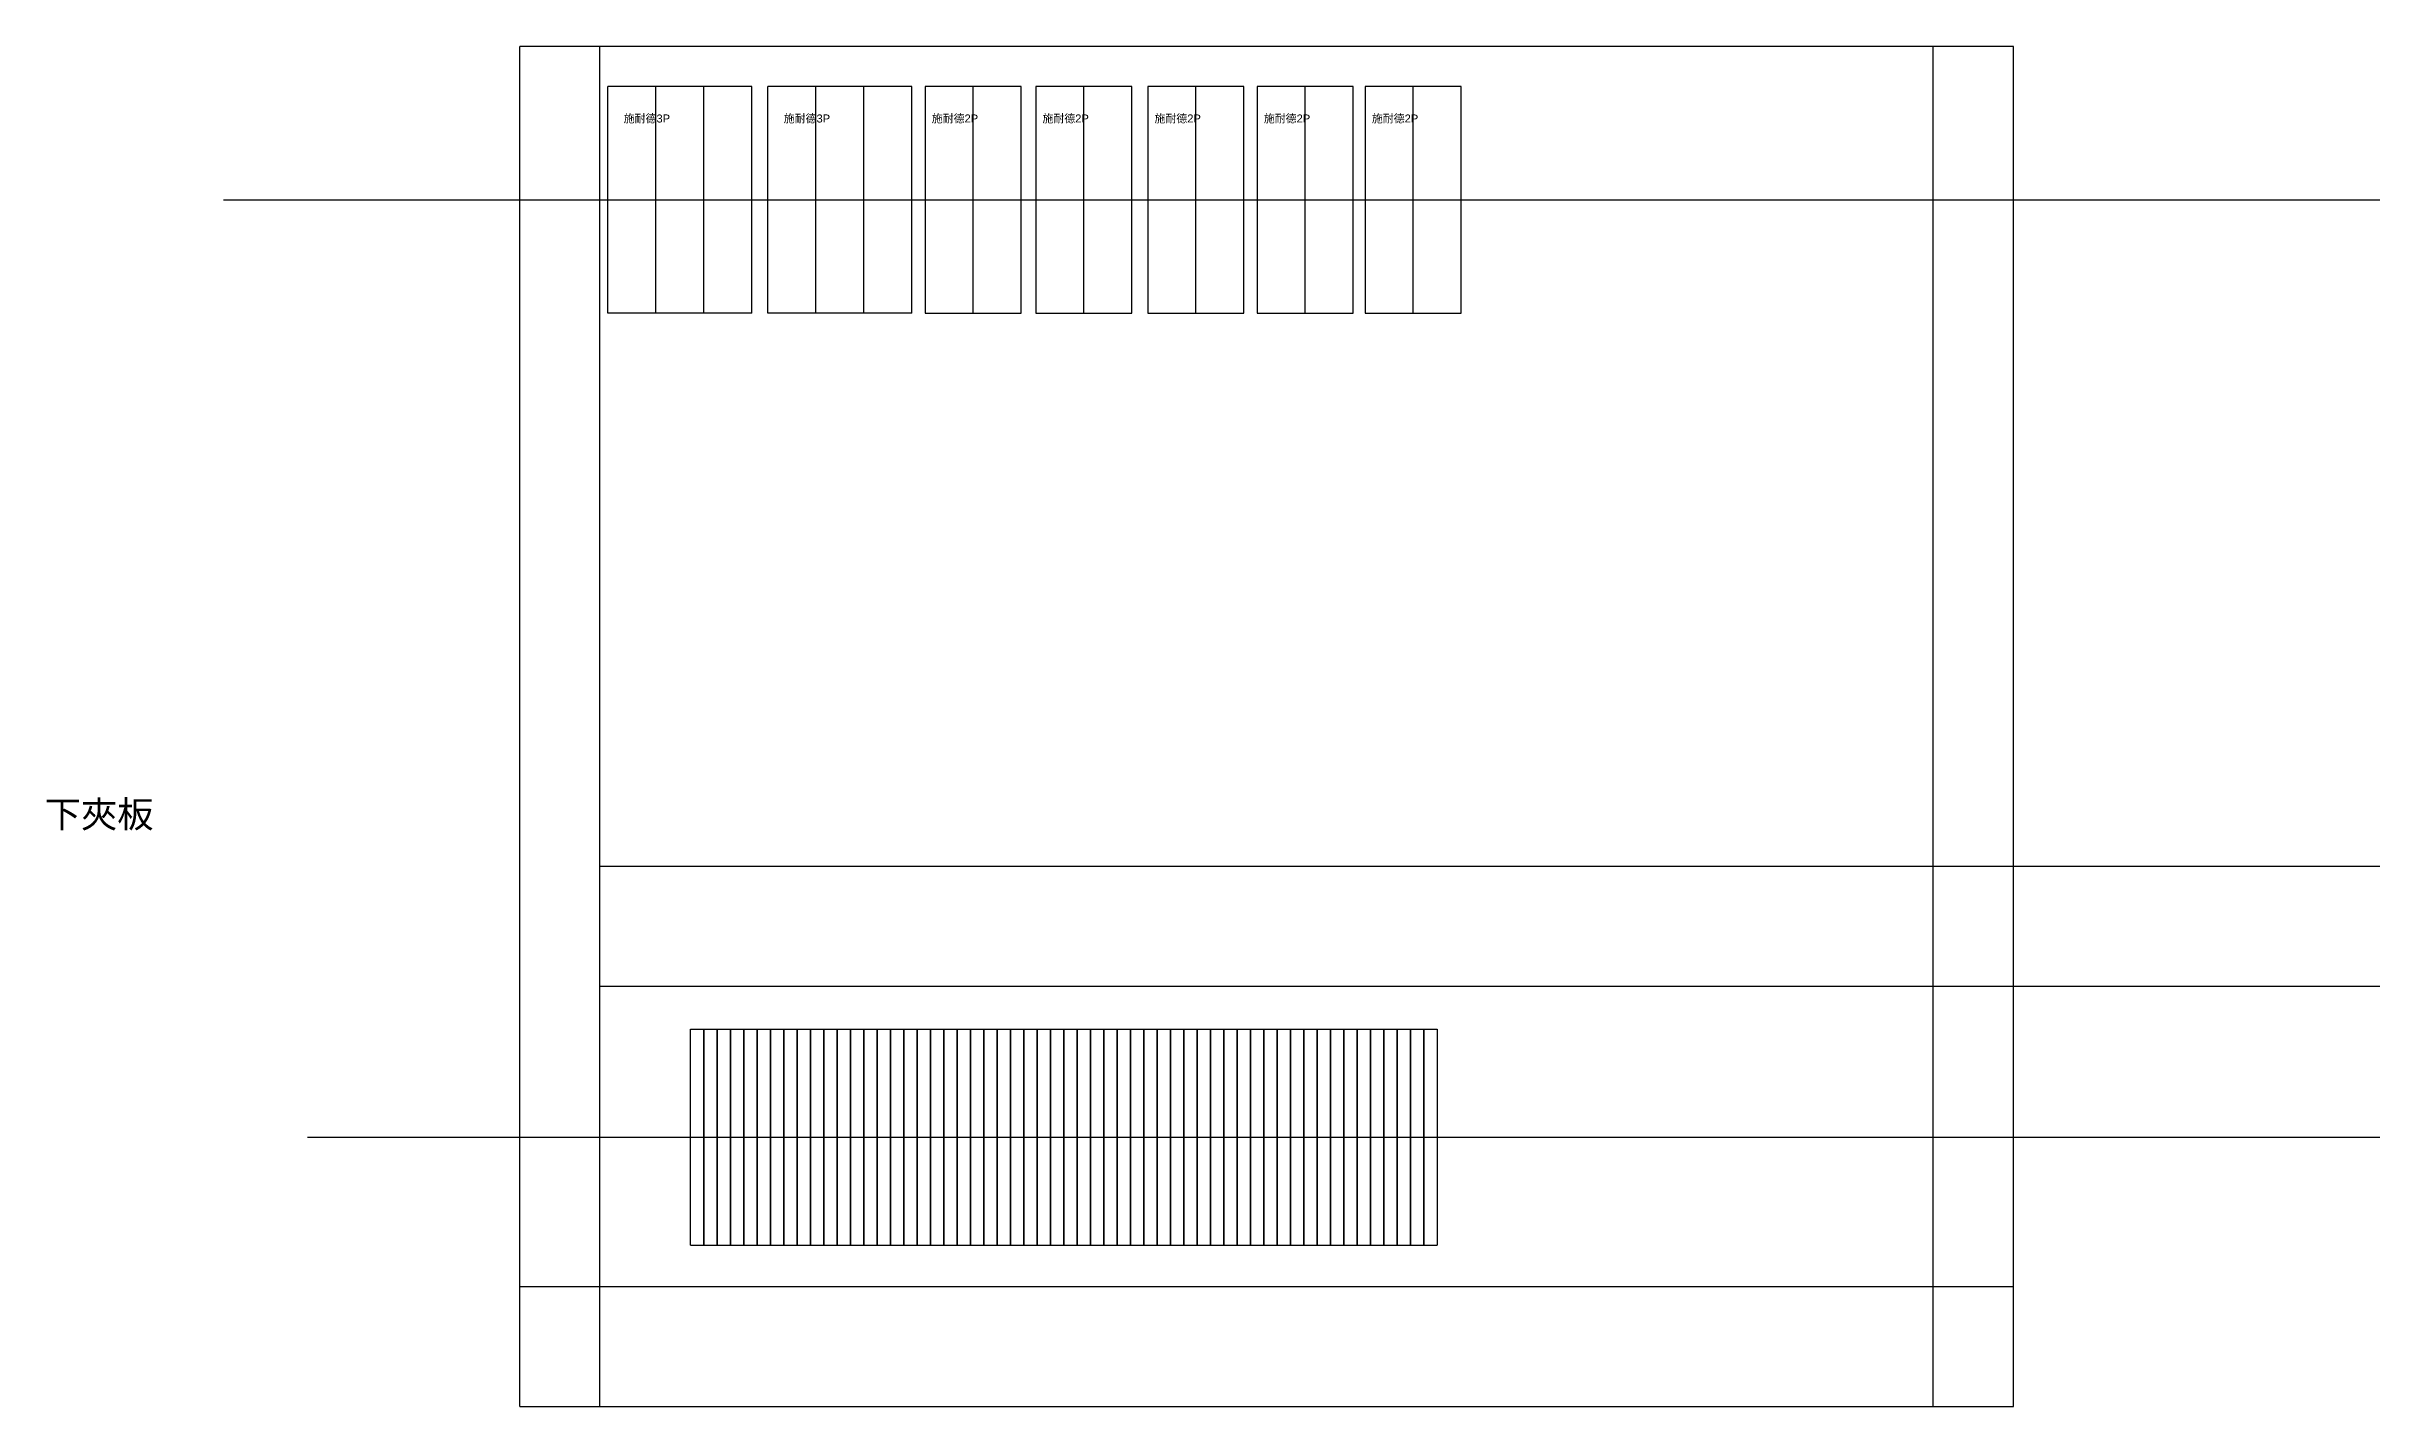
# Model space of a CAD drawing. Header units: millimetres. Extents: x -1938 to 2299, y -1655 to 1008.
# Drawn here: x 378 to 1249, y -1655 to -1145 of the extents above; entities that cross this region are included whole.
import ezdxf

# ---------------------------------------------------------------- set-up
doc = ezdxf.new("R2010")
doc.units = ezdxf.units.MM
doc.styles.add('註記', font='arial.ttf', dxfattribs={"height": 3})

msp = doc.modelspace()

# ---------------------------------------------------------------- linework, layer by layer
for p, q in [((1115, -1145), (555, -1145)), ((555, -1655), (555, -1145)), ((585, -1655), (585, -1145)), ((1085, -1655), (1085, -1145)), ((1115, -1655), (1115, -1145)), ((588, -1245), (588, -1160)), ((642, -1160), (588, -1160)), ((606, -1245), (606, -1160)), ((624, -1245), (624, -1160)), ((642, -1245), (642, -1160)), ((648, -1245), (648, -1160)), ((702, -1160), (648, -1160)), ((666, -1245), (666, -1160)), ((684, -1245), (684, -1160)), ((702, -1245), (702, -1160)), ((743, -1160), (707, -1160)), ((707, -1160), (707, -1245)), ((725, -1245), (725, -1160)), ((743, -1245), (743, -1160)), ((784.5, -1160), (748.5, -1160)), ((748.5, -1160), (748.5, -1245)), ((766.5, -1245), (766.5, -1160)), ((784.5, -1245), (784.5, -1160)), ((826.5, -1160), (790.5, -1160)), ((790.5, -1160), (790.5, -1245)), ((808.5, -1245), (808.5, -1160)), ((826.5, -1245), (826.5, -1160)), ((867.5, -1160), (831.5, -1160)), ((831.5, -1160), (831.5, -1245)), ((849.5, -1245), (849.5, -1160)), ((867.5, -1245), (867.5, -1160)), ((908, -1160), (872, -1160)), ((872, -1160), (872, -1245)), ((890, -1245), (890, -1160)), ((908, -1245), (908, -1160)), ((444, -1202.5), (2267.5, -1202.5)), ((642, -1245), (588, -1245)), ((702, -1245), (648, -1245)), ((707, -1245), (743, -1245)), ((748.5, -1245), (784.5, -1245)), ((790.5, -1245), (826.5, -1245)), ((831.5, -1245), (867.5, -1245)), ((872, -1245), (908, -1245)), ((2069.5, -1452.5), (585, -1452.5)), ((2069.5, -1497.5), (585, -1497.5)), ((619, -1594.5), (619, -1513.5)), ((619, -1513.5), (624, -1513.5)), ((624, -1513.5), (624, -1594.5)), ((624, -1594.5), (624, -1513.5)), ((624, -1513.5), (629, -1513.5)), ((629, -1513.5), (629, -1594.5)), ((629, -1594.5), (629, -1513.5)), ((629, -1513.5), (634, -1513.5)), ((634, -1513.5), (634, -1594.5)), ((634, -1594.5), (634, -1513.5)), ((634, -1513.5), (639, -1513.5)), ((639, -1513.5), (639, -1594.5)), ((639, -1594.5), (639, -1513.5)), ((639, -1513.5), (644, -1513.5)), ((644, -1513.5), (644, -1594.5)), ((644, -1594.5), (644, -1513.5)), ((644, -1513.5), (649, -1513.5)), ((649, -1513.5), (649, -1594.5)), ((649, -1594.5), (649, -1513.5)), ((649, -1513.5), (654, -1513.5)), ((654, -1513.5), (654, -1594.5)), ((654, -1594.5), (654, -1513.5)), ((654, -1513.5), (659, -1513.5)), ((659, -1513.5), (659, -1594.5)), ((659, -1594.5), (659, -1513.5)), ((659, -1513.5), (664, -1513.5)), ((664, -1513.5), (664, -1594.5)), ((664, -1594.5), (664, -1513.5)), ((664, -1513.5), (669, -1513.5)), ((669, -1513.5), (669, -1594.5)), ((669, -1594.5), (669, -1513.5)), ((669, -1513.5), (674, -1513.5)), ((674, -1513.5), (674, -1594.5)), ((674, -1594.5), (674, -1513.5)), ((674, -1513.5), (679, -1513.5)), ((679, -1513.5), (679, -1594.5)), ((679, -1594.5), (679, -1513.5)), ((679, -1513.5), (684, -1513.5)), ((684, -1513.5), (684, -1594.5)), ((684, -1594.5), (684, -1513.5)), ((684, -1513.5), (689, -1513.5)), ((689, -1513.5), (689, -1594.5)), ((689, -1594.5), (689, -1513.5)), ((689, -1513.5), (694, -1513.5)), ((694, -1513.5), (694, -1594.5)), ((694, -1594.5), (694, -1513.5)), ((694, -1513.5), (699, -1513.5)), ((699, -1513.5), (699, -1594.5)), ((699, -1594.5), (699, -1513.5)), ((699, -1513.5), (704, -1513.5)), ((704, -1513.5), (704, -1594.5)), ((704, -1594.5), (704, -1513.5)), ((704, -1513.5), (709, -1513.5)), ((709, -1513.5), (709, -1594.5)), ((709, -1594.5), (709, -1513.5)), ((709, -1513.5), (714, -1513.5)), ((714, -1513.5), (714, -1594.5)), ((714, -1594.5), (714, -1513.5)), ((714, -1513.5), (719, -1513.5)), ((719, -1513.5), (719, -1594.5)), ((719, -1594.5), (719, -1513.5)), ((719, -1513.5), (724, -1513.5)), ((724, -1513.5), (724, -1594.5)), ((724, -1594.5), (724, -1513.5)), ((724, -1513.5), (729, -1513.5)), ((729, -1513.5), (729, -1594.5)), ((729, -1594.5), (729, -1513.5)), ((729, -1513.5), (734, -1513.5)), ((734, -1513.5), (734, -1594.5)), ((734, -1594.5), (734, -1513.5)), ((734, -1513.5), (739, -1513.5)), ((739, -1513.5), (739, -1594.5)), ((739, -1594.5), (739, -1513.5)), ((739, -1513.5), (744, -1513.5)), ((744, -1513.5), (744, -1594.5)), ((744, -1594.5), (744, -1513.5)), ((744, -1513.5), (749, -1513.5)), ((749, -1513.5), (749, -1594.5)), ((749, -1594.5), (749, -1513.5)), ((749, -1513.5), (754, -1513.5)), ((754, -1513.5), (754, -1594.5)), ((754, -1594.5), (754, -1513.5)), ((754, -1513.5), (759, -1513.5)), ((759, -1513.5), (759, -1594.5)), ((759, -1594.5), (759, -1513.5)), ((759, -1513.5), (764, -1513.5)), ((764, -1513.5), (764, -1594.5)), ((764, -1594.5), (764, -1513.5)), ((764, -1513.5), (769, -1513.5)), ((769, -1513.5), (769, -1594.5)), ((769, -1594.5), (769, -1513.5)), ((769, -1513.5), (774, -1513.5)), ((774, -1513.5), (774, -1594.5)), ((774, -1594.5), (774, -1513.5)), ((774, -1513.5), (779, -1513.5)), ((779, -1513.5), (779, -1594.5)), ((779, -1594.5), (779, -1513.5)), ((779, -1513.5), (784, -1513.5)), ((784, -1513.5), (784, -1594.5)), ((784, -1594.5), (784, -1513.5)), ((784, -1513.5), (789, -1513.5)), ((789, -1513.5), (789, -1594.5)), ((789, -1594.5), (789, -1513.5)), ((789, -1513.5), (794, -1513.5)), ((794, -1513.5), (794, -1594.5)), ((794, -1594.5), (794, -1513.5)), ((794, -1513.5), (799, -1513.5)), ((799, -1513.5), (799, -1594.5)), ((799, -1594.5), (799, -1513.5)), ((799, -1513.5), (804, -1513.5)), ((804, -1513.5), (804, -1594.5)), ((804, -1594.5), (804, -1513.5)), ((804, -1513.5), (809, -1513.5)), ((809, -1513.5), (809, -1594.5)), ((809, -1594.5), (809, -1513.5)), ((809, -1513.5), (814, -1513.5)), ((814, -1513.5), (814, -1594.5)), ((814, -1594.5), (814, -1513.5)), ((814, -1513.5), (819, -1513.5)), ((819, -1513.5), (819, -1594.5)), ((819, -1594.5), (819, -1513.5)), ((819, -1513.5), (824, -1513.5)), ((824, -1513.5), (824, -1594.5)), ((824, -1594.5), (824, -1513.5)), ((824, -1513.5), (829, -1513.5)), ((829, -1513.5), (829, -1594.5)), ((829, -1594.5), (829, -1513.5)), ((829, -1513.5), (834, -1513.5)), ((834, -1513.5), (834, -1594.5)), ((834, -1594.5), (834, -1513.5)), ((834, -1513.5), (839, -1513.5)), ((839, -1513.5), (839, -1594.5)), ((839, -1594.5), (839, -1513.5)), ((839, -1513.5), (844, -1513.5)), ((844, -1513.5), (844, -1594.5)), ((844, -1594.5), (844, -1513.5)), ((844, -1513.5), (849, -1513.5)), ((849, -1513.5), (849, -1594.5)), ((849, -1594.5), (849, -1513.5)), ((849, -1513.5), (854, -1513.5)), ((854, -1513.5), (854, -1594.5)), ((854, -1594.5), (854, -1513.5)), ((854, -1513.5), (859, -1513.5)), ((859, -1513.5), (859, -1594.5)), ((859, -1594.5), (859, -1513.5)), ((859, -1513.5), (864, -1513.5)), ((864, -1513.5), (864, -1594.5)), ((864, -1594.5), (864, -1513.5)), ((864, -1513.5), (869, -1513.5)), ((869, -1513.5), (869, -1594.5)), ((869, -1594.5), (869, -1513.5)), ((869, -1513.5), (874, -1513.5)), ((874, -1513.5), (874, -1594.5)), ((874, -1594.5), (874, -1513.5)), ((874, -1513.5), (879, -1513.5)), ((879, -1513.5), (879, -1594.5)), ((879, -1594.5), (879, -1513.5)), ((879, -1513.5), (884, -1513.5)), ((884, -1513.5), (884, -1594.5)), ((884, -1594.5), (884, -1513.5)), ((884, -1513.5), (889, -1513.5)), ((889, -1513.5), (889, -1594.5)), ((889, -1594.5), (889, -1513.5)), ((889, -1513.5), (894, -1513.5)), ((894, -1513.5), (894, -1594.5)), ((894, -1594.5), (894, -1513.5)), ((894, -1513.5), (899, -1513.5)), ((899, -1513.5), (899, -1594.5)), ((475.5, -1554), (2299, -1554)), ((619, -1594.5), (624, -1594.5)), ((624, -1594.5), (629, -1594.5)), ((629, -1594.5), (634, -1594.5)), ((634, -1594.5), (639, -1594.5)), ((639, -1594.5), (644, -1594.5)), ((644, -1594.5), (649, -1594.5)), ((649, -1594.5), (654, -1594.5)), ((654, -1594.5), (659, -1594.5)), ((659, -1594.5), (664, -1594.5)), ((664, -1594.5), (669, -1594.5)), ((669, -1594.5), (674, -1594.5)), ((674, -1594.5), (679, -1594.5)), ((679, -1594.5), (684, -1594.5)), ((684, -1594.5), (689, -1594.5)), ((689, -1594.5), (694, -1594.5)), ((694, -1594.5), (699, -1594.5)), ((699, -1594.5), (704, -1594.5)), ((704, -1594.5), (709, -1594.5)), ((709, -1594.5), (714, -1594.5)), ((714, -1594.5), (719, -1594.5)), ((719, -1594.5), (724, -1594.5)), ((724, -1594.5), (729, -1594.5)), ((729, -1594.5), (734, -1594.5)), ((734, -1594.5), (739, -1594.5)), ((739, -1594.5), (744, -1594.5)), ((744, -1594.5), (749, -1594.5)), ((749, -1594.5), (754, -1594.5)), ((754, -1594.5), (759, -1594.5)), ((759, -1594.5), (764, -1594.5)), ((764, -1594.5), (769, -1594.5)), ((769, -1594.5), (774, -1594.5)), ((774, -1594.5), (779, -1594.5)), ((779, -1594.5), (784, -1594.5)), ((784, -1594.5), (789, -1594.5)), ((789, -1594.5), (794, -1594.5)), ((794, -1594.5), (799, -1594.5)), ((799, -1594.5), (804, -1594.5)), ((804, -1594.5), (809, -1594.5)), ((809, -1594.5), (814, -1594.5)), ((814, -1594.5), (819, -1594.5)), ((819, -1594.5), (824, -1594.5)), ((824, -1594.5), (829, -1594.5)), ((829, -1594.5), (834, -1594.5)), ((834, -1594.5), (839, -1594.5)), ((839, -1594.5), (844, -1594.5)), ((844, -1594.5), (849, -1594.5)), ((849, -1594.5), (854, -1594.5)), ((854, -1594.5), (859, -1594.5)), ((859, -1594.5), (864, -1594.5)), ((864, -1594.5), (869, -1594.5)), ((869, -1594.5), (874, -1594.5)), ((874, -1594.5), (879, -1594.5)), ((879, -1594.5), (884, -1594.5)), ((884, -1594.5), (889, -1594.5)), ((889, -1594.5), (894, -1594.5)), ((894, -1594.5), (899, -1594.5)), ((555, -1610), (1115, -1610)), ((555, -1655), (1115, -1655))]:
    msp.add_line(p, q)

# ---------------------------------------------------------------- texts
at = {"attachment_point": 1, "style": '註記'}
for s, width, insert, char_height in [('{\\fPMingLiU|b0|i0|c136|p18;施耐德}3P', 29, (594, -1170.5), 3), ('{\\fPMingLiU|b0|i0|c136|p18;施耐德}3P', 29, (654, -1170.5), 3), ('{\\fPMingLiU|b0|i0|c136|p18;施耐德}2P', 29, (709.5, -1170.5), 3), ('{\\fPMingLiU|b0|i0|c136|p18;施耐德}2P', 29, (751, -1170.5), 3), ('{\\fPMingLiU|b0|i0|c136|p18;施耐德}2P', 29, (793, -1170.5), 3), ('{\\fPMingLiU|b0|i0|c136|p18;施耐德}2P', 29, (834, -1170.5), 3), ('{\\fPMingLiU|b0|i0|c136|p18;施耐德}2P', 29, (874.5, -1170.5), 3), ('{\\fPMingLiU|b0|i0|c136|p18;下夾板}', 57.5, (376.84, -1427.91), 10)]:
    msp.add_mtext_dynamic_manual_height_columns(s, width=width, gutter_width=15, heights=[0], dxfattribs=dict(at, insert=insert, char_height=char_height))

doc.saveas('drawing.dxf')
